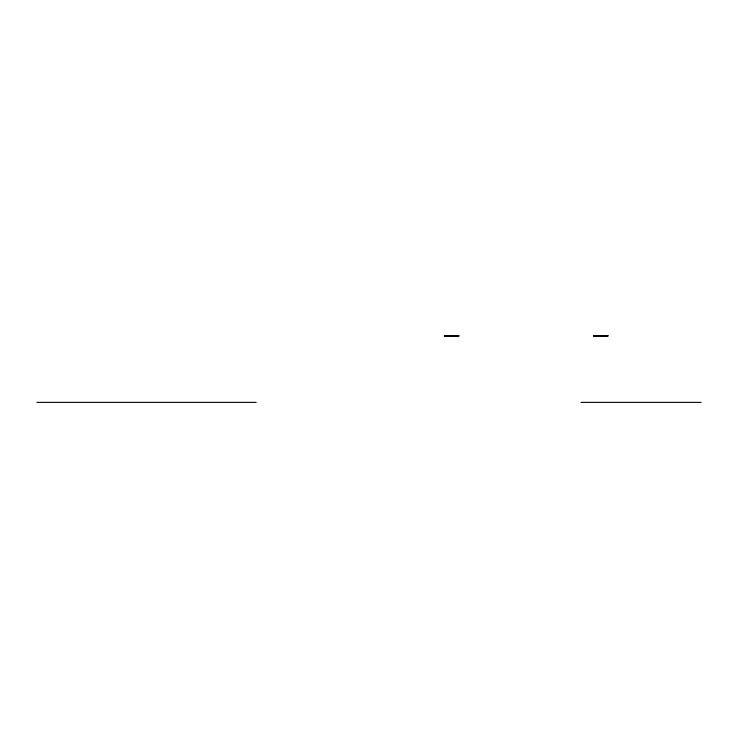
<?xml version="1.0" encoding="UTF-8"?>
<svg xmlns="http://www.w3.org/2000/svg" width="738" height="738" viewBox="0 0 738 738"><rect width="100%" height="100%" fill="white"/><g stroke="black" fill="none" stroke-linecap="round" stroke-linejoin="round"><path stroke-width="1.11" d="M450.438 335.698L453.289 335.762M453.233 335.762L451.462 335.772L452.209 335.698M602.116 335.633L599.321 335.633L602.116 335.633L600.714 335.707M450.586 335.689L451.462 335.689M450.586 335.762L451.112 335.772M600.345 335.698L601.092 335.698M451.222 336.288C447.948 336.307 455.364 336.279 451.97 336.297M600.345 336.288C597.06 336.307 604.505 336.279 601.092 336.297M36.9 402.385L256.178 402.385M581.12 402.385L701.1 402.385M458.833 335.67L444.359 335.67L444.359 336.316L458.833 336.316L458.833 335.67M607.955 335.615L593.481 335.615L593.481 336.316L607.955 336.316L607.955 335.615"/></g></svg>
